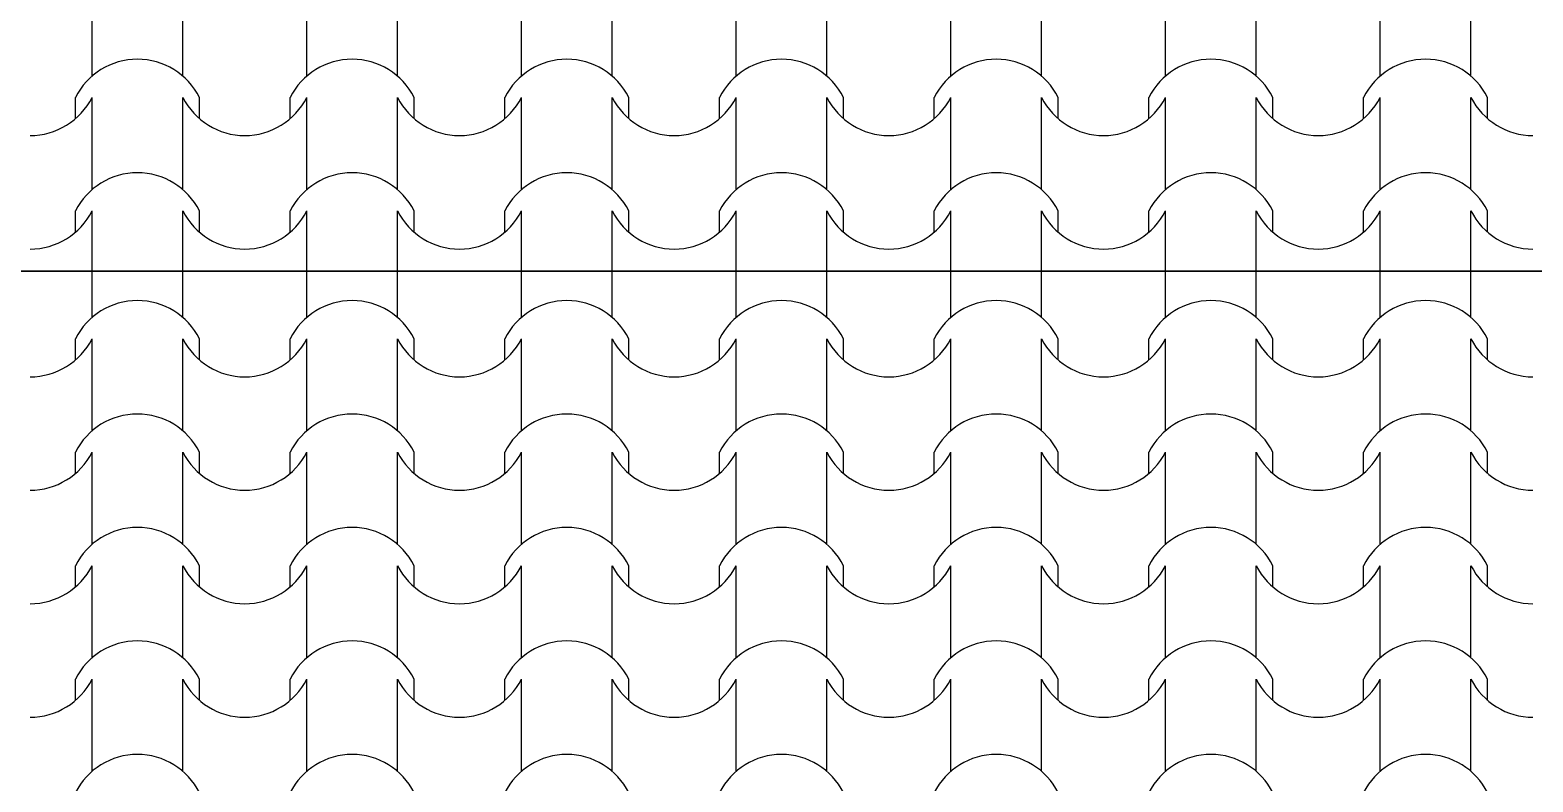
# Model space of a CAD drawing. Header units: feet. Extents: x 2791058 to 2855058, y -67651 to -26651.
# Drawn here: x 2814498 to 2818480, y -51412 to -49419 of the extents above; entities that cross this region are included whole.
import ezdxf

# ---------------------------------------------------------------- set-up
doc = ezdxf.new("R2010")
doc.units = ezdxf.units.FT
doc.header["$MEASUREMENT"] = 0
doc.linetypes.add('Dashed', pattern=[282.222223, 141.111112, -141.111112])
doc.layers.add('Dimensioning - General', color=7, linetype='Continuous')
for name, color, linetype, lineweight in [('Dimensioning - General_Pen_No__1', 7, 'Continuous', 0), ('Model Unit - Zone_Pen_No__101', 252, 'Continuous', 0), ('Structural - Bearing_Pen_No__1', 7, 'Continuous', 0)]:
    doc.layers.add(name, color=color, linetype=linetype, lineweight=lineweight)
doc.layers.add('Structural - Bearing_Pen_No__82', color=7, linetype='Continuous', lineweight=0, true_color=0xaaaaaa)
doc.styles.add('GENERATED_STYLE_2', font='arial.ttf')
doc.dimstyles.new('GENERATED_STYLE__2', dxfattribs={"dimtxt": 250, "dimasz": 190, "dimexe": 0.18, "dimexo": 3, "dimgap": 0.09, "dimtad": 1, "dimtih": 1, "dimtoh": 1, "dimlfac": 0.001, "dimzin": 0, "dimdsep": 46, "dimtxsty": 'GENERATED_STYLE_2', "dimblk": 'ARROWHEAD_2', "dimblk1": 'ARROWHEAD_2', "dimblk2": 'ARROWHEAD_2', "dimcen": 0.09, "dimclrd": 7, "dimclre": 7, "dimclrt": 7, "dimadec": 0, "dimazin": 0, "dimtfac": 1, "dimtdec": 4, "dimtmove": 0, "dimatfit": 3, "dimfxl": 1, "dimtolj": 1, "dimtzin": 0, "dimarcsym": 0})

# ---------------------------------------------------------------- blocks, each defined once
blk = doc.blocks.new('*X2', base_point=(2247653.8, -76425))
at = {"layer": 'Structural - Bearing_Pen_No__82', "color": 253, "linetype": 'Continuous', "lineweight": 0, "true_color": 0xaaaaaa}
for p, q in [((2814661.8, -50180.5), (2814661.8, -50058.5)), ((2814902.2, -50180.5), (2814902.2, -50058.5)), ((2815230.7, -50180.5), (2815230.7, -50058.5)), ((2815471.2, -50180.5), (2815471.2, -50058.5)), ((2815799.7, -50180.5), (2815799.7, -50058.5)), ((2816040.2, -50180.5), (2816040.2, -50058.5)), ((2816368.7, -50180.5), (2816368.7, -50058.5)), ((2816609.1, -50180.5), (2816609.1, -50058.5)), ((2816937.6, -50180.5), (2816937.6, -50058.5)), ((2817178.1, -50180.5), (2817178.1, -50058.5)), ((2817506.6, -50180.5), (2817506.6, -50058.5)), ((2817747, -50180.5), (2817747, -50058.5)), ((2818075.5, -50180.5), (2818075.5, -50058.5)), ((2818316, -50180.5), (2818316, -50058.5)), ((2814617.8, -50293.3), (2814617.8, -50237.3)), ((2814661.8, -50359.2), (2814661.8, -50237.3)), ((2814902.2, -50359.2), (2814902.2, -50237.3)), ((2814946.3, -50293.3), (2814946.3, -50237.3)), ((2815186.7, -50293.3), (2815186.7, -50237.3)), ((2815230.7, -50359.2), (2815230.7, -50237.3)), ((2815471.2, -50359.2), (2815471.2, -50237.3)), ((2815515.2, -50293.3), (2815515.2, -50237.3)), ((2815755.7, -50293.3), (2815755.7, -50237.3)), ((2815799.7, -50359.2), (2815799.7, -50237.3)), ((2816040.2, -50359.2), (2816040.2, -50237.3)), ((2816084.2, -50293.3), (2816084.2, -50237.3)), ((2816324.6, -50293.3), (2816324.6, -50237.3)), ((2816368.7, -50359.2), (2816368.7, -50237.3)), ((2816609.1, -50359.2), (2816609.1, -50237.3)), ((2816653.1, -50293.3), (2816653.1, -50237.3)), ((2816893.6, -50293.3), (2816893.6, -50237.3)), ((2816937.6, -50359.2), (2816937.6, -50237.3)), ((2817178.1, -50359.2), (2817178.1, -50237.3)), ((2817222.1, -50293.3), (2817222.1, -50237.3)), ((2817462.6, -50293.3), (2817462.6, -50237.3)), ((2817506.6, -50359.2), (2817506.6, -50237.3)), ((2817747, -50359.2), (2817747, -50237.3)), ((2817791.1, -50293.3), (2817791.1, -50237.3)), ((2818031.5, -50293.3), (2818031.5, -50237.3)), ((2818075.5, -50359.2), (2818075.5, -50237.3)), ((2818316, -50359.2), (2818316, -50237.3)), ((2818360, -50293.3), (2818360, -50237.3)), ((2814661.8, -50481.2), (2814661.8, -50359.2)), ((2814902.2, -50481.2), (2814902.2, -50359.2)), ((2815230.7, -50481.2), (2815230.7, -50359.2)), ((2815471.2, -50481.2), (2815471.2, -50359.2)), ((2815799.7, -50481.2), (2815799.7, -50359.2)), ((2816040.2, -50481.2), (2816040.2, -50359.2)), ((2816368.7, -50481.2), (2816368.7, -50359.2)), ((2816609.1, -50481.2), (2816609.1, -50359.2)), ((2816937.6, -50481.2), (2816937.6, -50359.2)), ((2817178.1, -50481.2), (2817178.1, -50359.2)), ((2817506.6, -50481.2), (2817506.6, -50359.2)), ((2817747, -50481.2), (2817747, -50359.2)), ((2818075.5, -50481.2), (2818075.5, -50359.2)), ((2818316, -50481.2), (2818316, -50359.2)), ((2814617.8, -50594), (2814617.8, -50538)), ((2814661.8, -50659.9), (2814661.8, -50538)), ((2814902.2, -50659.9), (2814902.2, -50538)), ((2814946.3, -50594), (2814946.3, -50538)), ((2815186.7, -50594), (2815186.7, -50538)), ((2815230.7, -50659.9), (2815230.7, -50538)), ((2815471.2, -50659.9), (2815471.2, -50538)), ((2815515.2, -50594), (2815515.2, -50538)), ((2815755.7, -50594), (2815755.7, -50538)), ((2815799.7, -50659.9), (2815799.7, -50538)), ((2816040.2, -50659.9), (2816040.2, -50538)), ((2816084.2, -50594), (2816084.2, -50538)), ((2816324.6, -50594), (2816324.6, -50538)), ((2816368.7, -50659.9), (2816368.7, -50538)), ((2816609.1, -50659.9), (2816609.1, -50538)), ((2816653.1, -50594), (2816653.1, -50538)), ((2816893.6, -50594), (2816893.6, -50538)), ((2816937.6, -50659.9), (2816937.6, -50538)), ((2817178.1, -50659.9), (2817178.1, -50538)), ((2817222.1, -50594), (2817222.1, -50538)), ((2817462.6, -50594), (2817462.6, -50538)), ((2817506.6, -50659.9), (2817506.6, -50538)), ((2817747, -50659.9), (2817747, -50538)), ((2817791.1, -50594), (2817791.1, -50538)), ((2818031.5, -50594), (2818031.5, -50538)), ((2818075.5, -50659.9), (2818075.5, -50538)), ((2818316, -50659.9), (2818316, -50538)), ((2818360, -50594), (2818360, -50538)), ((2814661.8, -50781.8), (2814661.8, -50659.9)), ((2814902.2, -50781.8), (2814902.2, -50659.9)), ((2815230.7, -50781.8), (2815230.7, -50659.9)), ((2815471.2, -50781.8), (2815471.2, -50659.9)), ((2815799.7, -50781.8), (2815799.7, -50659.9)), ((2816040.2, -50781.8), (2816040.2, -50659.9)), ((2816368.7, -50781.8), (2816368.7, -50659.9)), ((2816609.1, -50781.8), (2816609.1, -50659.9)), ((2816937.6, -50781.8), (2816937.6, -50659.9)), ((2817178.1, -50781.8), (2817178.1, -50659.9)), ((2817506.6, -50781.8), (2817506.6, -50659.9)), ((2817747, -50781.8), (2817747, -50659.9)), ((2818075.5, -50781.8), (2818075.5, -50659.9)), ((2818316, -50781.8), (2818316, -50659.9)), ((2814617.8, -50894.7), (2814617.8, -50838.6)), ((2814661.8, -50960.6), (2814661.8, -50838.6)), ((2814902.2, -50960.6), (2814902.2, -50838.6)), ((2814946.3, -50894.7), (2814946.3, -50838.6)), ((2815186.7, -50894.7), (2815186.7, -50838.6)), ((2815230.7, -50960.6), (2815230.7, -50838.6)), ((2815471.2, -50960.6), (2815471.2, -50838.6)), ((2815515.2, -50894.7), (2815515.2, -50838.6)), ((2815755.7, -50894.7), (2815755.7, -50838.6)), ((2815799.7, -50960.6), (2815799.7, -50838.6)), ((2816040.2, -50960.6), (2816040.2, -50838.6)), ((2816084.2, -50894.7), (2816084.2, -50838.6)), ((2816324.6, -50894.7), (2816324.6, -50838.6)), ((2816368.7, -50960.6), (2816368.7, -50838.6)), ((2816609.1, -50960.6), (2816609.1, -50838.6)), ((2816653.1, -50894.7), (2816653.1, -50838.6)), ((2816893.6, -50894.7), (2816893.6, -50838.6)), ((2816937.6, -50960.6), (2816937.6, -50838.6)), ((2817178.1, -50960.6), (2817178.1, -50838.6)), ((2817222.1, -50894.7), (2817222.1, -50838.6)), ((2817462.6, -50894.7), (2817462.6, -50838.6)), ((2817506.6, -50960.6), (2817506.6, -50838.6)), ((2817747, -50960.6), (2817747, -50838.6)), ((2817791.1, -50894.7), (2817791.1, -50838.6)), ((2818031.5, -50894.7), (2818031.5, -50838.6)), ((2818075.5, -50960.6), (2818075.5, -50838.6)), ((2818316, -50960.6), (2818316, -50838.6)), ((2818360, -50894.7), (2818360, -50838.6)), ((2814661.8, -51082.5), (2814661.8, -50960.6)), ((2814902.2, -51082.5), (2814902.2, -50960.6)), ((2815230.7, -51082.5), (2815230.7, -50960.6)), ((2815471.2, -51082.5), (2815471.2, -50960.6)), ((2815799.7, -51082.5), (2815799.7, -50960.6)), ((2816040.2, -51082.5), (2816040.2, -50960.6)), ((2816368.7, -51082.5), (2816368.7, -50960.6)), ((2816609.1, -51082.5), (2816609.1, -50960.6)), ((2816937.6, -51082.5), (2816937.6, -50960.6)), ((2817178.1, -51082.5), (2817178.1, -50960.6)), ((2817506.6, -51082.5), (2817506.6, -50960.6)), ((2817747, -51082.5), (2817747, -50960.6)), ((2818075.5, -51082.5), (2818075.5, -50960.6)), ((2818316, -51082.5), (2818316, -50960.6)), ((2814617.8, -51195.4), (2814617.8, -51139.3)), ((2814661.8, -51261.2), (2814661.8, -51139.3)), ((2814902.2, -51261.2), (2814902.2, -51139.3)), ((2814946.3, -51195.4), (2814946.3, -51139.3)), ((2815186.7, -51195.4), (2815186.7, -51139.3)), ((2815230.7, -51261.2), (2815230.7, -51139.3)), ((2815471.2, -51261.2), (2815471.2, -51139.3)), ((2815515.2, -51195.4), (2815515.2, -51139.3)), ((2815755.7, -51195.4), (2815755.7, -51139.3)), ((2815799.7, -51261.2), (2815799.7, -51139.3)), ((2816040.2, -51261.2), (2816040.2, -51139.3)), ((2816084.2, -51195.4), (2816084.2, -51139.3)), ((2816324.6, -51195.4), (2816324.6, -51139.3)), ((2816368.7, -51261.2), (2816368.7, -51139.3)), ((2816609.1, -51261.2), (2816609.1, -51139.3)), ((2816653.1, -51195.4), (2816653.1, -51139.3)), ((2816893.6, -51195.4), (2816893.6, -51139.3)), ((2816937.6, -51261.2), (2816937.6, -51139.3)), ((2817178.1, -51261.2), (2817178.1, -51139.3)), ((2817222.1, -51195.4), (2817222.1, -51139.3)), ((2817462.6, -51195.4), (2817462.6, -51139.3)), ((2817506.6, -51261.2), (2817506.6, -51139.3)), ((2817747, -51261.2), (2817747, -51139.3)), ((2817791.1, -51195.4), (2817791.1, -51139.3)), ((2818031.5, -51195.4), (2818031.5, -51139.3)), ((2818075.5, -51261.2), (2818075.5, -51139.3)), ((2818316, -51261.2), (2818316, -51139.3)), ((2818360, -51195.4), (2818360, -51139.3)), ((2814661.8, -51383.2), (2814661.8, -51261.2)), ((2814902.2, -51383.2), (2814902.2, -51261.2)), ((2815230.7, -51383.2), (2815230.7, -51261.2)), ((2815471.2, -51383.2), (2815471.2, -51261.2)), ((2815799.7, -51383.2), (2815799.7, -51261.2)), ((2816040.2, -51383.2), (2816040.2, -51261.2)), ((2816368.7, -51383.2), (2816368.7, -51261.2)), ((2816609.1, -51383.2), (2816609.1, -51261.2)), ((2816937.6, -51383.2), (2816937.6, -51261.2)), ((2817178.1, -51383.2), (2817178.1, -51261.2)), ((2817506.6, -51383.2), (2817506.6, -51261.2)), ((2817747, -51383.2), (2817747, -51261.2)), ((2818075.5, -51383.2), (2818075.5, -51261.2)), ((2818316, -51383.2), (2818316, -51261.2))]:
    blk.add_line(p, q, dxfattribs=at)
for centre, radius, start, end in [((2814782, -50319.9), 183.9, 26.7044, 153.2956), ((2815351, -50319.9), 183.9, 26.7044, 153.2956), ((2815919.9, -50319.9), 183.9, 26.7044, 153.2956), ((2816488.9, -50319.9), 183.9, 26.7044, 153.2956), ((2817057.9, -50319.9), 183.9, 26.7044, 153.2956), ((2817626.8, -50319.9), 183.9, 26.7044, 153.2956), ((2818195.8, -50319.9), 183.9, 26.7044, 153.2956), ((2814497, -50153.4), 184.9, 270.1705, 333.0115), ((2815067, -50153.4), 184.9, 206.9885, 269.8295), ((2815065.9, -50153.4), 184.9, 270.1705, 333.0115), ((2815636, -50153.4), 184.9, 206.9885, 269.8295), ((2815634.9, -50153.4), 184.9, 270.1705, 333.0115), ((2816205, -50153.4), 184.9, 206.9885, 269.8295), ((2816203.9, -50153.4), 184.9, 270.1705, 333.0115), ((2816773.9, -50153.4), 184.9, 206.9885, 269.8295), ((2816772.8, -50153.4), 184.9, 270.1705, 333.0115), ((2817342.9, -50153.4), 184.9, 206.9885, 269.8295), ((2817341.8, -50153.4), 184.9, 270.1705, 333.0115), ((2817911.8, -50153.4), 184.9, 206.9885, 269.8295), ((2817910.7, -50153.4), 184.9, 270.1705, 333.0115), ((2818480.8, -50153.4), 184.9, 206.9885, 269.8295), ((2814782, -50620.6), 183.9, 26.7044, 153.2956), ((2815351, -50620.6), 183.9, 26.7044, 153.2956), ((2815919.9, -50620.6), 183.9, 26.7044, 153.2956), ((2816488.9, -50620.6), 183.9, 26.7044, 153.2956), ((2817057.9, -50620.6), 183.9, 26.7044, 153.2956), ((2817626.8, -50620.6), 183.9, 26.7044, 153.2956), ((2818195.8, -50620.6), 183.9, 26.7044, 153.2956), ((2814497, -50454), 184.9, 270.1705, 333.0115), ((2815067, -50454), 184.9, 206.9885, 269.8295), ((2815065.9, -50454), 184.9, 270.1705, 333.0115), ((2815636, -50454), 184.9, 206.9885, 269.8295), ((2815634.9, -50454), 184.9, 270.1705, 333.0115), ((2816205, -50454), 184.9, 206.9885, 269.8295), ((2816203.9, -50454), 184.9, 270.1705, 333.0115), ((2816773.9, -50454), 184.9, 206.9885, 269.8295), ((2816772.8, -50454), 184.9, 270.1705, 333.0115), ((2817342.9, -50454), 184.9, 206.9885, 269.8295), ((2817341.8, -50454), 184.9, 270.1705, 333.0115), ((2817911.8, -50454), 184.9, 206.9885, 269.8295), ((2817910.7, -50454), 184.9, 270.1705, 333.0115), ((2818480.8, -50454), 184.9, 206.9885, 269.8295), ((2814782, -50921.2), 183.9, 26.7044, 153.2956), ((2815351, -50921.2), 183.9, 26.7044, 153.2956), ((2815919.9, -50921.2), 183.9, 26.7044, 153.2956), ((2816488.9, -50921.2), 183.9, 26.7044, 153.2956), ((2817057.9, -50921.2), 183.9, 26.7044, 153.2956), ((2817626.8, -50921.2), 183.9, 26.7044, 153.2956), ((2818195.8, -50921.2), 183.9, 26.7044, 153.2956), ((2814497, -50754.7), 184.9, 270.1705, 333.0115), ((2815067, -50754.7), 184.9, 206.9885, 269.8295), ((2815065.9, -50754.7), 184.9, 270.1705, 333.0115), ((2815636, -50754.7), 184.9, 206.9885, 269.8295), ((2815634.9, -50754.7), 184.9, 270.1705, 333.0115), ((2816205, -50754.7), 184.9, 206.9885, 269.8295), ((2816203.9, -50754.7), 184.9, 270.1705, 333.0115), ((2816773.9, -50754.7), 184.9, 206.9885, 269.8295), ((2816772.8, -50754.7), 184.9, 270.1705, 333.0115), ((2817342.9, -50754.7), 184.9, 206.9885, 269.8295), ((2817341.8, -50754.7), 184.9, 270.1705, 333.0115), ((2817911.8, -50754.7), 184.9, 206.9885, 269.8295), ((2817910.7, -50754.7), 184.9, 270.1705, 333.0115), ((2818480.8, -50754.7), 184.9, 206.9885, 269.8295), ((2814782, -51221.9), 183.9, 26.7044, 153.2956), ((2815351, -51221.9), 183.9, 26.7044, 153.2956), ((2815919.9, -51221.9), 183.9, 26.7044, 153.2956), ((2816488.9, -51221.9), 183.9, 26.7044, 153.2956), ((2817057.9, -51221.9), 183.9, 26.7044, 153.2956), ((2817626.8, -51221.9), 183.9, 26.7044, 153.2956), ((2818195.8, -51221.9), 183.9, 26.7044, 153.2956), ((2814497, -51055.4), 184.9, 270.1705, 333.0115), ((2815067, -51055.4), 184.9, 206.9885, 269.8295), ((2815065.9, -51055.4), 184.9, 270.1705, 333.0115), ((2815636, -51055.4), 184.9, 206.9885, 269.8295), ((2815634.9, -51055.4), 184.9, 270.1705, 333.0115), ((2816205, -51055.4), 184.9, 206.9885, 269.8295), ((2816203.9, -51055.4), 184.9, 270.1705, 333.0115), ((2816773.9, -51055.4), 184.9, 206.9885, 269.8295), ((2816772.8, -51055.4), 184.9, 270.1705, 333.0115), ((2817342.9, -51055.4), 184.9, 206.9885, 269.8295), ((2817341.8, -51055.4), 184.9, 270.1705, 333.0115), ((2817911.8, -51055.4), 184.9, 206.9885, 269.8295), ((2817910.7, -51055.4), 184.9, 270.1705, 333.0115), ((2818480.8, -51055.4), 184.9, 206.9885, 269.8295), ((2814782, -51522.6), 183.9, 26.7044, 153.2956), ((2815351, -51522.6), 183.9, 26.7044, 153.2956), ((2815919.9, -51522.6), 183.9, 26.7044, 153.2956), ((2816488.9, -51522.6), 183.9, 26.7044, 153.2956), ((2817057.9, -51522.6), 183.9, 26.7044, 153.2956), ((2817626.8, -51522.6), 183.9, 26.7044, 153.2956), ((2818195.8, -51522.6), 183.9, 26.7044, 153.2956)]:
    blk.add_arc(centre, radius, start, end, dxfattribs=at)
blk = doc.blocks.new('Fill_1', base_point=(2247653.8, -74225))
at = {"layer": 'Structural - Bearing_Pen_No__1', "color": 7, "linetype": 'Continuous', "lineweight": 0}
blk.add_line((2820018.2, -50058.5), (2803618.2, -50058.5), dxfattribs=at)
at = {"layer": 'Structural - Bearing_Pen_No__82', "color": 253, "linetype": 'Continuous', "lineweight": 0, "true_color": 0xaaaaaa}
blk.add_blockref('*X2', (2247653.8, -76425), dxfattribs=at)
blk = doc.blocks.new('*X9', base_point=(2247653.8, -76425))
at = {"layer": 'Structural - Bearing_Pen_No__82', "color": 253, "linetype": 'Continuous', "lineweight": 0, "true_color": 0xaaaaaa}
for p, q in [((2814661.8, -49419.3), (2814661.8, -49297.4)), ((2814902.2, -49419.3), (2814902.2, -49297.4)), ((2815230.7, -49419.3), (2815230.7, -49297.4)), ((2815471.2, -49419.3), (2815471.2, -49297.4)), ((2815799.7, -49419.3), (2815799.7, -49297.4)), ((2816040.2, -49419.3), (2816040.2, -49297.4)), ((2816368.7, -49419.3), (2816368.7, -49297.4)), ((2816609.1, -49419.3), (2816609.1, -49297.4)), ((2816937.6, -49419.3), (2816937.6, -49297.4)), ((2817178.1, -49419.3), (2817178.1, -49297.4)), ((2817506.6, -49419.3), (2817506.6, -49297.4)), ((2817747, -49419.3), (2817747, -49297.4)), ((2818075.5, -49419.3), (2818075.5, -49297.4)), ((2818316, -49419.3), (2818316, -49297.4)), ((2814661.8, -49541.2), (2814661.8, -49419.3)), ((2814902.2, -49541.2), (2814902.2, -49419.3)), ((2815230.7, -49541.2), (2815230.7, -49419.3)), ((2815471.2, -49541.2), (2815471.2, -49419.3)), ((2815799.7, -49541.2), (2815799.7, -49419.3)), ((2816040.2, -49541.2), (2816040.2, -49419.3)), ((2816368.7, -49541.2), (2816368.7, -49419.3)), ((2816609.1, -49541.2), (2816609.1, -49419.3)), ((2816937.6, -49541.2), (2816937.6, -49419.3)), ((2817178.1, -49541.2), (2817178.1, -49419.3)), ((2817506.6, -49541.2), (2817506.6, -49419.3)), ((2817747, -49541.2), (2817747, -49419.3)), ((2818075.5, -49541.2), (2818075.5, -49419.3)), ((2818316, -49541.2), (2818316, -49419.3)), ((2814617.8, -49654.1), (2814617.8, -49598)), ((2814661.8, -49720), (2814661.8, -49598)), ((2814902.2, -49720), (2814902.2, -49598)), ((2814946.3, -49654.1), (2814946.3, -49598)), ((2815186.7, -49654.1), (2815186.7, -49598)), ((2815230.7, -49720), (2815230.7, -49598)), ((2815471.2, -49720), (2815471.2, -49598)), ((2815515.2, -49654.1), (2815515.2, -49598)), ((2815755.7, -49654.1), (2815755.7, -49598)), ((2815799.7, -49720), (2815799.7, -49598)), ((2816040.2, -49720), (2816040.2, -49598)), ((2816084.2, -49654.1), (2816084.2, -49598)), ((2816324.6, -49654.1), (2816324.6, -49598)), ((2816368.7, -49720), (2816368.7, -49598)), ((2816609.1, -49720), (2816609.1, -49598)), ((2816653.1, -49654.1), (2816653.1, -49598)), ((2816893.6, -49654.1), (2816893.6, -49598)), ((2816937.6, -49720), (2816937.6, -49598)), ((2817178.1, -49720), (2817178.1, -49598)), ((2817222.1, -49654.1), (2817222.1, -49598)), ((2817462.6, -49654.1), (2817462.6, -49598)), ((2817506.6, -49720), (2817506.6, -49598)), ((2817747, -49720), (2817747, -49598)), ((2817791.1, -49654.1), (2817791.1, -49598)), ((2818031.5, -49654.1), (2818031.5, -49598)), ((2818075.5, -49720), (2818075.5, -49598)), ((2818316, -49720), (2818316, -49598)), ((2818360, -49654.1), (2818360, -49598)), ((2814661.8, -49841.9), (2814661.8, -49720)), ((2814902.2, -49841.9), (2814902.2, -49720)), ((2815230.7, -49841.9), (2815230.7, -49720)), ((2815471.2, -49841.9), (2815471.2, -49720)), ((2815799.7, -49841.9), (2815799.7, -49720)), ((2816040.2, -49841.9), (2816040.2, -49720)), ((2816368.7, -49841.9), (2816368.7, -49720)), ((2816609.1, -49841.9), (2816609.1, -49720)), ((2816937.6, -49841.9), (2816937.6, -49720)), ((2817178.1, -49841.9), (2817178.1, -49720)), ((2817506.6, -49841.9), (2817506.6, -49720)), ((2817747, -49841.9), (2817747, -49720)), ((2818075.5, -49841.9), (2818075.5, -49720)), ((2818316, -49841.9), (2818316, -49720)), ((2814617.8, -49954.8), (2814617.8, -49898.7)), ((2814661.8, -50020.6), (2814661.8, -49898.7)), ((2814902.2, -50020.6), (2814902.2, -49898.7)), ((2814946.3, -49954.8), (2814946.3, -49898.7)), ((2815186.7, -49954.8), (2815186.7, -49898.7)), ((2815230.7, -50020.6), (2815230.7, -49898.7)), ((2815471.2, -50020.6), (2815471.2, -49898.7)), ((2815515.2, -49954.8), (2815515.2, -49898.7)), ((2815755.7, -49954.8), (2815755.7, -49898.7)), ((2815799.7, -50020.6), (2815799.7, -49898.7)), ((2816040.2, -50020.6), (2816040.2, -49898.7)), ((2816084.2, -49954.8), (2816084.2, -49898.7)), ((2816324.6, -49954.8), (2816324.6, -49898.7)), ((2816368.7, -50020.6), (2816368.7, -49898.7)), ((2816609.1, -50020.6), (2816609.1, -49898.7)), ((2816653.1, -49954.8), (2816653.1, -49898.7)), ((2816893.6, -49954.8), (2816893.6, -49898.7)), ((2816937.6, -50020.6), (2816937.6, -49898.7)), ((2817178.1, -50020.6), (2817178.1, -49898.7)), ((2817222.1, -49954.8), (2817222.1, -49898.7)), ((2817462.6, -49954.8), (2817462.6, -49898.7)), ((2817506.6, -50020.6), (2817506.6, -49898.7)), ((2817747, -50020.6), (2817747, -49898.7)), ((2817791.1, -49954.8), (2817791.1, -49898.7)), ((2818031.5, -49954.8), (2818031.5, -49898.7)), ((2818075.5, -50020.6), (2818075.5, -49898.7)), ((2818316, -50020.6), (2818316, -49898.7)), ((2818360, -49954.8), (2818360, -49898.7)), ((2814661.8, -50058.5), (2814661.8, -50020.6)), ((2814902.2, -50058.5), (2814902.2, -50020.6)), ((2815230.7, -50058.5), (2815230.7, -50020.6)), ((2815471.2, -50058.5), (2815471.2, -50020.6)), ((2815799.7, -50058.5), (2815799.7, -50020.6)), ((2816040.2, -50058.5), (2816040.2, -50020.6)), ((2816368.7, -50058.5), (2816368.7, -50020.6)), ((2816609.1, -50058.5), (2816609.1, -50020.6)), ((2816937.6, -50058.5), (2816937.6, -50020.6)), ((2817178.1, -50058.5), (2817178.1, -50020.6)), ((2817506.6, -50058.5), (2817506.6, -50020.6)), ((2817747, -50058.5), (2817747, -50020.6)), ((2818075.5, -50058.5), (2818075.5, -50020.6)), ((2818316, -50058.5), (2818316, -50020.6))]:
    blk.add_line(p, q, dxfattribs=at)
for centre, radius, start, end in [((2814782, -49680.7), 183.9, 26.7044, 153.2956), ((2815351, -49680.7), 183.9, 26.7044, 153.2956), ((2815919.9, -49680.7), 183.9, 26.7044, 153.2956), ((2816488.9, -49680.7), 183.9, 26.7044, 153.2956), ((2817057.9, -49680.7), 183.9, 26.7044, 153.2956), ((2817626.8, -49680.7), 183.9, 26.7044, 153.2956), ((2818195.8, -49680.7), 183.9, 26.7044, 153.2956), ((2814497, -49514.1), 184.9, 270.1705, 333.0115), ((2815067, -49514.1), 184.9, 206.9885, 269.8295), ((2815065.9, -49514.1), 184.9, 270.1705, 333.0115), ((2815636, -49514.1), 184.9, 206.9885, 269.8295), ((2815634.9, -49514.1), 184.9, 270.1705, 333.0115), ((2816205, -49514.1), 184.9, 206.9885, 269.8295), ((2816203.9, -49514.1), 184.9, 270.1705, 333.0115), ((2816773.9, -49514.1), 184.9, 206.9885, 269.8295), ((2816772.8, -49514.1), 184.9, 270.1705, 333.0115), ((2817342.9, -49514.1), 184.9, 206.9885, 269.8295), ((2817341.8, -49514.1), 184.9, 270.1705, 333.0115), ((2817911.8, -49514.1), 184.9, 206.9885, 269.8295), ((2817910.7, -49514.1), 184.9, 270.1705, 333.0115), ((2818480.8, -49514.1), 184.9, 206.9885, 269.8295), ((2814782, -49981.3), 183.9, 26.7044, 153.2956), ((2815351, -49981.3), 183.9, 26.7044, 153.2956), ((2815919.9, -49981.3), 183.9, 26.7044, 153.2956), ((2816488.9, -49981.3), 183.9, 26.7044, 153.2956), ((2817057.9, -49981.3), 183.9, 26.7044, 153.2956), ((2817626.8, -49981.3), 183.9, 26.7044, 153.2956), ((2818195.8, -49981.3), 183.9, 26.7044, 153.2956), ((2814497, -49814.8), 184.9, 270.1705, 333.0115), ((2815067, -49814.8), 184.9, 206.9885, 269.8295), ((2815065.9, -49814.8), 184.9, 270.1705, 333.0115), ((2815636, -49814.8), 184.9, 206.9885, 269.8295), ((2815634.9, -49814.8), 184.9, 270.1705, 333.0115), ((2816205, -49814.8), 184.9, 206.9885, 269.8295), ((2816203.9, -49814.8), 184.9, 270.1705, 333.0115), ((2816773.9, -49814.8), 184.9, 206.9885, 269.8295), ((2816772.8, -49814.8), 184.9, 270.1705, 333.0115), ((2817342.9, -49814.8), 184.9, 206.9885, 269.8295), ((2817341.8, -49814.8), 184.9, 270.1705, 333.0115), ((2817911.8, -49814.8), 184.9, 206.9885, 269.8295), ((2817910.7, -49814.8), 184.9, 270.1705, 333.0115), ((2818480.8, -49814.8), 184.9, 206.9885, 269.8295)]:
    blk.add_arc(centre, radius, start, end, dxfattribs=at)
blk = doc.blocks.new('Fill_4', base_point=(2247653.8, -74225))
at = {"layer": 'Structural - Bearing_Pen_No__1', "color": 7, "linetype": 'Continuous', "lineweight": 0}
blk.add_line((2803618.2, -50058.5), (2820068.2, -50058.5), dxfattribs=at)
at = {"layer": 'Structural - Bearing_Pen_No__82', "color": 253, "linetype": 'Continuous', "lineweight": 0, "true_color": 0xaaaaaa}
blk.add_blockref('*X9', (2247653.8, -76425), dxfattribs=at)
blk = doc.blocks.new('*D149', base_point=(2247653.8, -76425))
at = {"layer": 'Dimensioning - General_Pen_No__1', "color": 7, "linetype": 'Continuous', "lineweight": 0, "transparency": 16777216}
for p, q in [((2820068.2, -59739.1), (2820068.2, -60114.1)), ((2835668.2, -59739.1), (2835668.2, -60114.1)), ((2819996, -60051.6), (2820140.3, -59801.6)), ((2835596, -60051.6), (2835740.3, -59801.6)), ((2820068.2, -59926.6), (2803568.2, -59926.6)), ((2835668.2, -59926.6), (2820068.2, -59926.6)), ((2835790.4, -59926.6), (2835668.2, -59926.6))]:
    blk.add_line(p, q, dxfattribs=at)
at = {"layer": 'Dimensioning - General_Pen_No__1', "color": 7, "lineweight": 0, "transparency": 16777216, "insert": (2827440.7, -59876.6), "char_height": 250, "attachment_point": 7, "style": 'GENERATED_STYLE_2'}
blk.add_mtext('\\A1;15.60', dxfattribs=at)
blk = doc.blocks.new('ARROWHEAD_2')
at = {"color": 0, "linetype": 'Continuous', "lineweight": 0}
for p, q in [((-0.378, -0.655), (0.378, 0.655)), ((0, 0), (-1, 0))]:
    blk.add_line(p, q, dxfattribs=at)

msp = doc.modelspace()

# ---------------------------------------------------------------- linework, layer by layer
at = {"layer": 'Model Unit - Zone_Pen_No__101', "color": 252, "linetype": 'Dashed', "lineweight": 0}
msp.add_line((2804018.173, -50058.549), (2819618.173, -50058.549), dxfattribs=at)

# ---------------------------------------------------------------- block references
at = {"layer": 'Structural - Bearing_Pen_No__82', "color": 253, "linetype": 'Continuous', "lineweight": 0, "true_color": 0xaaaaaa}
for name in ['Fill_4', 'Fill_1']:
    msp.add_blockref(name, (2247653.822, -74224.967), dxfattribs=at)

# ---------------------------------------------------------------- dimensions: what is measured, and where the dimension line sits
at = {"layer": 'Dimensioning - General', "color": 7, "linetype": 'Continuous', "lineweight": 0}
dim = msp.add_linear_dim(base=(2820068.173, -59926.593), p1=(2835668.173, -49608.549), p2=(2820068.173, -56158.549), angle=180, dimstyle='GENERATED_STYLE__2', dxfattribs=at)
dim.commit()
dim.dimension.update_dxf_attribs({"geometry": '*D149', "text_midpoint": (2827860.745, -59751.593), "dimtype": 160})

doc.saveas('drawing.dxf')
